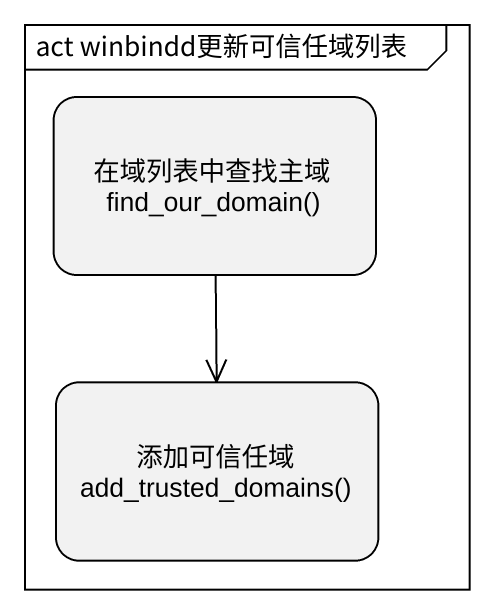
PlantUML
@startuml
mainframe act winbindd更新可信任域列表
hide empty description
state "在域列表中查找主域 find_our_domain()" as 在域列表中查找主域_find_our_domain
state "添加可信任域 add_trusted_domains()" as 添加可信任域_add_trusted_domains
在域列表中查找主域_find_our_domain --> 添加可信任域_add_trusted_domains
@enduml
